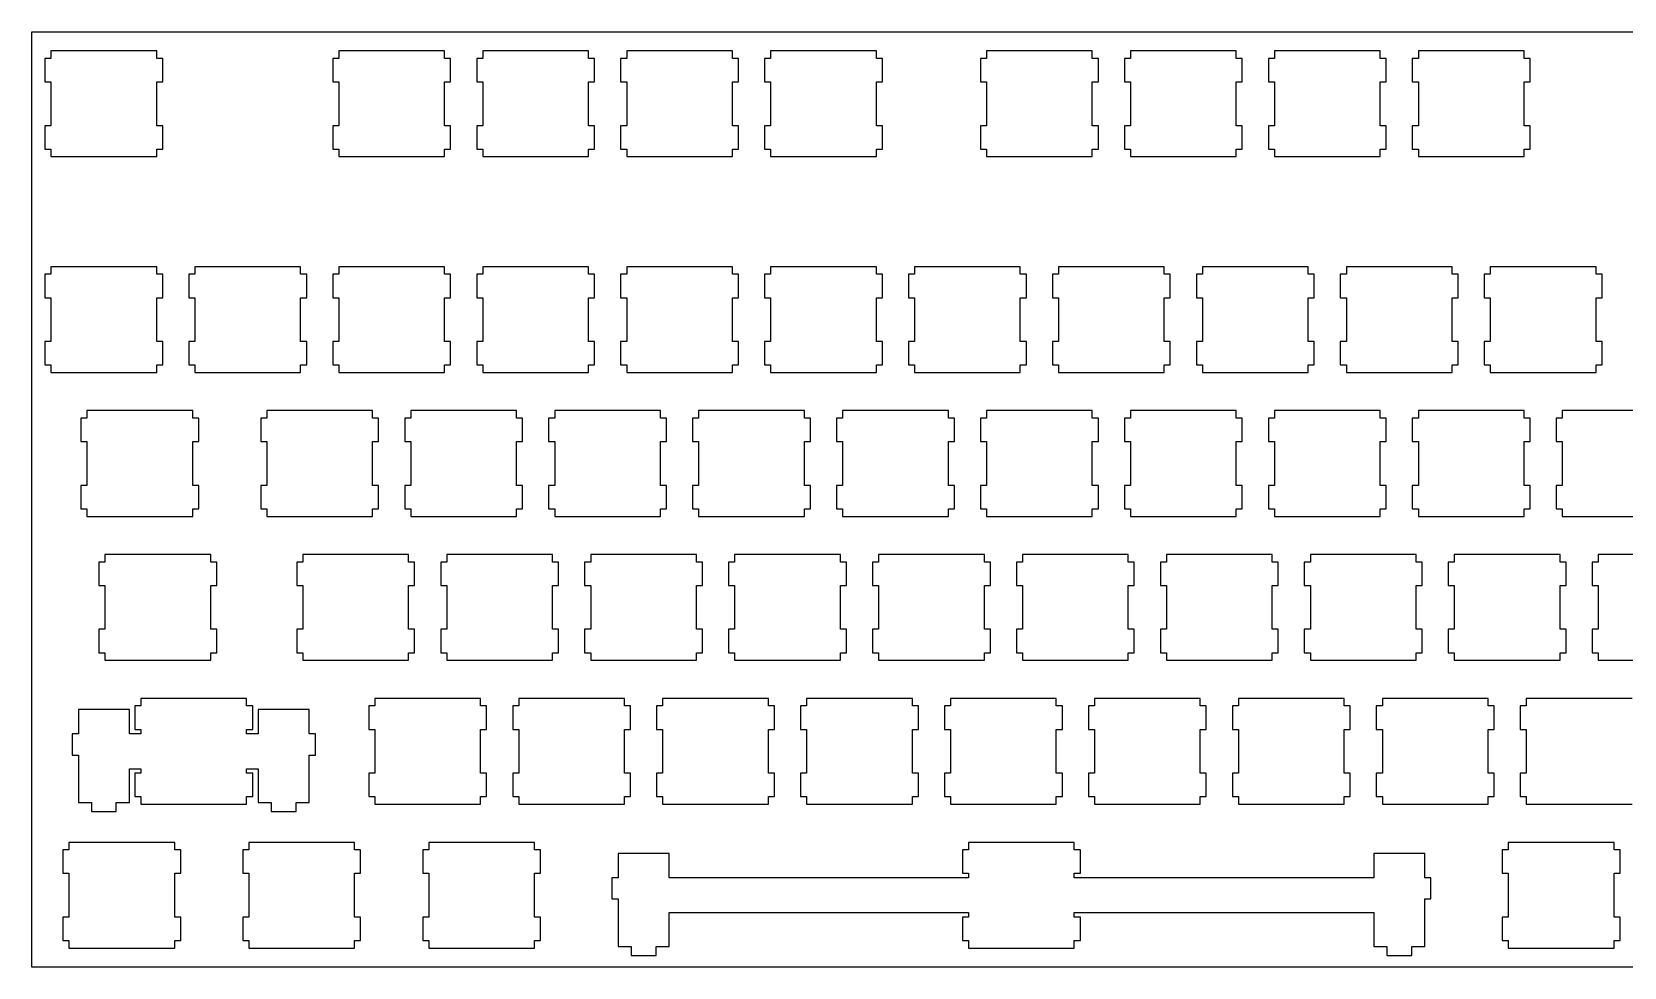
# Model space of a CAD drawing. Extents: x 0 to 348, y 0 to 124.
# Drawn here: x 0.1 to 210.8, y 0.3 to 124.1 of the extents above; entities that cross this region are included whole.
import ezdxf

# ---------------------------------------------------------------- set-up
doc = ezdxf.new("R2010")
doc.units = 0
doc.layers.get('0').update_dxf_attribs({"linetype": 'CONTINUOUS'})

msp = doc.modelspace()

# ---------------------------------------------------------------- linework, layer by layer
at = {"color": 0}
for p, q in [((0.09508, 124.083), (347.758, 124.083)), ((0.09508, 0.25769), (0.09508, 124.083)), ((2.61965, 120.558), (1.81901, 120.558)), ((1.81901, 120.558), (1.81901, 117.458)), ((2.61965, 121.558), (2.61965, 120.558)), ((16.6192, 121.558), (2.61965, 121.558)), ((16.6192, 120.558), (16.6192, 121.558)), ((17.4198, 120.558), (16.6192, 120.558)), ((17.4198, 117.458), (17.4198, 120.558)), ((40.7197, 120.558), (39.9189, 120.558)), ((39.9189, 120.558), (39.9189, 117.458)), ((40.7197, 121.558), (40.7197, 120.558)), ((54.719, 121.558), (40.7197, 121.558)), ((54.719, 120.558), (54.719, 121.558)), ((55.5198, 120.558), (54.719, 120.558)), ((55.5198, 117.458), (55.5198, 120.558)), ((59.7697, 120.558), (58.9689, 120.558)), ((58.9689, 120.558), (58.9689, 117.458)), ((59.7697, 121.558), (59.7697, 120.558)), ((73.769, 121.558), (59.7697, 121.558)), ((73.769, 120.558), (73.769, 121.558)), ((74.5698, 120.558), (73.769, 120.558)), ((74.5698, 117.458), (74.5698, 120.558)), ((78.8197, 120.558), (78.0189, 120.558)), ((78.0189, 120.558), (78.0189, 117.458)), ((78.8197, 121.558), (78.8197, 120.558)), ((92.819, 121.558), (78.8197, 121.558)), ((92.819, 120.558), (92.819, 121.558)), ((93.6184, 120.558), (92.819, 120.558)), ((93.6184, 117.458), (93.6184, 120.558)), ((97.8683, 120.558), (97.0689, 120.558)), ((97.0689, 120.558), (97.0689, 117.458)), ((97.8683, 121.558), (97.8683, 120.558)), ((111.869, 121.558), (97.8683, 121.558)), ((111.869, 120.558), (111.869, 121.558)), ((112.668, 120.558), (111.869, 120.558)), ((112.668, 117.458), (112.668, 120.558)), ((126.445, 120.558), (125.644, 120.558)), ((125.644, 120.558), (125.644, 117.458)), ((126.445, 121.558), (126.445, 120.558)), ((140.444, 121.558), (126.445, 121.558)), ((140.444, 120.558), (140.444, 121.558)), ((141.245, 120.558), (140.444, 120.558)), ((141.245, 117.458), (141.245, 120.558)), ((145.495, 120.558), (144.694, 120.558)), ((144.694, 120.558), (144.694, 117.458)), ((145.495, 121.558), (145.495, 120.558)), ((159.494, 121.558), (145.495, 121.558)), ((159.494, 120.558), (159.494, 121.558)), ((160.295, 120.558), (159.494, 120.558)), ((160.295, 117.458), (160.295, 120.558)), ((164.545, 120.558), (163.744, 120.558)), ((163.744, 120.558), (163.744, 117.458)), ((164.545, 121.558), (164.545, 120.558)), ((178.544, 121.558), (164.545, 121.558)), ((178.544, 120.558), (178.544, 121.558)), ((179.345, 120.558), (178.544, 120.558)), ((179.345, 117.458), (179.345, 120.558)), ((183.595, 120.558), (182.794, 120.558)), ((182.794, 120.558), (182.794, 117.458)), ((183.595, 121.558), (183.595, 120.558)), ((197.594, 121.558), (183.595, 121.558)), ((197.594, 120.558), (197.594, 121.558)), ((198.395, 120.558), (197.594, 120.558)), ((198.395, 117.458), (198.395, 120.558)), ((1.81901, 117.458), (2.61965, 117.458)), ((2.61965, 117.458), (2.61965, 111.658)), ((16.6192, 111.658), (16.6192, 117.458)), ((16.6192, 117.458), (17.4198, 117.458)), ((39.9189, 117.458), (40.7197, 117.458)), ((40.7197, 117.458), (40.7197, 111.658)), ((54.719, 111.658), (54.719, 117.458)), ((54.719, 117.458), (55.5198, 117.458)), ((58.9689, 117.458), (59.7697, 117.458)), ((59.7697, 117.458), (59.7697, 111.658)), ((73.769, 111.658), (73.769, 117.458)), ((73.769, 117.458), (74.5698, 117.458)), ((78.0189, 117.458), (78.8197, 117.458)), ((78.8197, 117.458), (78.8197, 111.658)), ((92.819, 111.658), (92.819, 117.458)), ((92.819, 117.458), (93.6184, 117.458)), ((97.0689, 117.458), (97.8683, 117.458)), ((97.8683, 117.458), (97.8683, 111.658)), ((111.869, 111.658), (111.869, 117.458)), ((111.869, 117.458), (112.668, 117.458)), ((125.644, 117.458), (126.445, 117.458)), ((126.445, 117.458), (126.445, 111.658)), ((140.444, 111.658), (140.444, 117.458)), ((140.444, 117.458), (141.245, 117.458)), ((144.694, 117.458), (145.495, 117.458)), ((145.495, 117.458), (145.495, 111.658)), ((159.494, 111.658), (159.494, 117.458)), ((159.494, 117.458), (160.295, 117.458)), ((163.744, 117.458), (164.545, 117.458)), ((164.545, 117.458), (164.545, 111.658)), ((178.544, 111.658), (178.544, 117.458)), ((178.544, 117.458), (179.345, 117.458)), ((182.794, 117.458), (183.595, 117.458)), ((183.595, 117.458), (183.595, 111.658)), ((197.594, 111.658), (197.594, 117.458)), ((197.594, 117.458), (198.395, 117.458)), ((2.61965, 111.658), (1.81901, 111.658)), ((1.81901, 111.658), (1.81901, 108.558)), ((17.4198, 111.658), (16.6192, 111.658)), ((17.4198, 108.558), (17.4198, 111.658)), ((40.7197, 111.658), (39.9189, 111.658)), ((39.9189, 111.658), (39.9189, 108.558)), ((55.5198, 111.658), (54.719, 111.658)), ((55.5198, 108.558), (55.5198, 111.658)), ((59.7697, 111.658), (58.9689, 111.658)), ((58.9689, 111.658), (58.9689, 108.558)), ((74.5698, 111.658), (73.769, 111.658)), ((74.5698, 108.558), (74.5698, 111.658)), ((78.8197, 111.658), (78.0189, 111.658)), ((78.0189, 111.658), (78.0189, 108.558)), ((93.6184, 111.658), (92.819, 111.658)), ((93.6184, 108.558), (93.6184, 111.658)), ((97.8683, 111.658), (97.0689, 111.658)), ((97.0689, 111.658), (97.0689, 108.558)), ((112.668, 111.658), (111.869, 111.658)), ((112.668, 108.558), (112.668, 111.658)), ((126.445, 111.658), (125.644, 111.658)), ((125.644, 111.658), (125.644, 108.558)), ((141.245, 111.658), (140.444, 111.658)), ((141.245, 108.558), (141.245, 111.658)), ((145.495, 111.658), (144.694, 111.658)), ((144.694, 111.658), (144.694, 108.558)), ((160.295, 111.658), (159.494, 111.658)), ((160.295, 108.558), (160.295, 111.658)), ((164.545, 111.658), (163.744, 111.658)), ((163.744, 111.658), (163.744, 108.558)), ((179.345, 111.658), (178.544, 111.658)), ((179.345, 108.558), (179.345, 111.658)), ((183.595, 111.658), (182.794, 111.658)), ((182.794, 111.658), (182.794, 108.558)), ((198.395, 111.658), (197.594, 111.658)), ((198.395, 108.558), (198.395, 111.658)), ((1.81901, 108.558), (2.61965, 108.558)), ((2.61965, 108.558), (2.61965, 107.559)), ((2.61965, 107.559), (16.6192, 107.559)), ((16.6192, 107.559), (16.6192, 108.558)), ((16.6192, 108.558), (17.4198, 108.558)), ((39.9189, 108.558), (40.7197, 108.558)), ((40.7197, 108.558), (40.7197, 107.559)), ((40.7197, 107.559), (54.719, 107.559)), ((54.719, 107.559), (54.719, 108.558)), ((54.719, 108.558), (55.5198, 108.558)), ((58.9689, 108.558), (59.7697, 108.558)), ((59.7697, 108.558), (59.7697, 107.559)), ((59.7697, 107.559), (73.769, 107.559)), ((73.769, 107.559), (73.769, 108.558)), ((73.769, 108.558), (74.5698, 108.558)), ((78.0189, 108.558), (78.8197, 108.558)), ((78.8197, 108.558), (78.8197, 107.559)), ((78.8197, 107.559), (92.819, 107.559)), ((92.819, 107.559), (92.819, 108.558)), ((92.819, 108.558), (93.6184, 108.558)), ((97.0689, 108.558), (97.8683, 108.558)), ((97.8683, 108.558), (97.8683, 107.559)), ((97.8683, 107.559), (111.869, 107.559)), ((111.869, 107.559), (111.869, 108.558)), ((111.869, 108.558), (112.668, 108.558)), ((125.644, 108.558), (126.445, 108.558)), ((126.445, 108.558), (126.445, 107.559)), ((126.445, 107.559), (140.444, 107.559)), ((140.444, 107.559), (140.444, 108.558)), ((140.444, 108.558), (141.245, 108.558)), ((144.694, 108.558), (145.495, 108.558)), ((145.495, 108.558), (145.495, 107.559)), ((145.495, 107.559), (159.494, 107.559)), ((159.494, 107.559), (159.494, 108.558)), ((159.494, 108.558), (160.295, 108.558)), ((163.744, 108.558), (164.545, 108.558)), ((164.545, 108.558), (164.545, 107.559)), ((164.545, 107.559), (178.544, 107.559)), ((178.544, 107.559), (178.544, 108.558)), ((178.544, 108.558), (179.345, 108.558)), ((182.794, 108.558), (183.595, 108.558)), ((183.595, 108.558), (183.595, 107.559)), ((183.595, 107.559), (197.594, 107.559)), ((197.594, 107.559), (197.594, 108.558)), ((197.594, 108.558), (198.395, 108.558)), ((2.61965, 92.9831), (2.61965, 91.9826)), ((16.6192, 92.9831), (2.61965, 92.9831)), ((16.6192, 91.9826), (16.6192, 92.9831)), ((21.6697, 92.9831), (21.6697, 91.9826)), ((35.669, 92.9831), (21.6697, 92.9831)), ((35.669, 91.9826), (35.669, 92.9831)), ((40.7197, 92.9831), (40.7197, 91.9826)), ((54.719, 92.9831), (40.7197, 92.9831)), ((54.719, 91.9826), (54.719, 92.9831)), ((59.7697, 92.9831), (59.7697, 91.9826)), ((73.769, 92.9831), (59.7697, 92.9831)), ((73.769, 91.9826), (73.769, 92.9831)), ((78.8197, 92.9831), (78.8197, 91.9826)), ((92.819, 92.9831), (78.8197, 92.9831)), ((92.819, 91.9826), (92.819, 92.9831)), ((97.8683, 92.9831), (97.8683, 91.9826)), ((111.869, 92.9831), (97.8683, 92.9831)), ((111.869, 91.9826), (111.869, 92.9831)), ((116.918, 92.9831), (116.918, 91.9826)), ((130.919, 92.9831), (116.918, 92.9831)), ((130.919, 91.9826), (130.919, 92.9831)), ((135.97, 92.9831), (135.97, 91.9826)), ((149.969, 92.9831), (135.97, 92.9831)), ((149.969, 91.9826), (149.969, 92.9831)), ((155.02, 92.9831), (155.02, 91.9826)), ((169.019, 92.9831), (155.02, 92.9831)), ((169.019, 91.9826), (169.019, 92.9831)), ((174.07, 92.9831), (174.07, 91.9826)), ((188.069, 92.9831), (174.07, 92.9831)), ((188.069, 91.9826), (188.069, 92.9831)), ((193.12, 92.9831), (193.12, 91.9826)), ((207.119, 92.9831), (193.12, 92.9831)), ((207.119, 91.9826), (207.119, 92.9831)), ((2.61965, 91.9826), (1.81901, 91.9826)), ((1.81901, 91.9826), (1.81901, 88.8834)), ((17.4198, 91.9826), (16.6192, 91.9826)), ((17.4198, 88.8834), (17.4198, 91.9826)), ((21.6697, 91.9826), (20.869, 91.9826)), ((20.869, 91.9826), (20.869, 88.8834)), ((36.4698, 91.9826), (35.669, 91.9826)), ((36.4698, 88.8834), (36.4698, 91.9826)), ((40.7197, 91.9826), (39.9189, 91.9826)), ((39.9189, 91.9826), (39.9189, 88.8834)), ((55.5198, 91.9826), (54.719, 91.9826)), ((55.5198, 88.8834), (55.5198, 91.9826)), ((59.7697, 91.9826), (58.9689, 91.9826)), ((58.9689, 91.9826), (58.9689, 88.8834)), ((74.5698, 91.9826), (73.769, 91.9826)), ((74.5698, 88.8834), (74.5698, 91.9826)), ((78.8197, 91.9826), (78.0189, 91.9826)), ((78.0189, 91.9826), (78.0189, 88.8834)), ((93.6184, 91.9826), (92.819, 91.9826)), ((93.6184, 88.8834), (93.6184, 91.9826)), ((97.8683, 91.9826), (97.0689, 91.9826)), ((97.0689, 91.9826), (97.0689, 88.8834)), ((112.668, 91.9826), (111.869, 91.9826)), ((112.668, 88.8834), (112.668, 91.9826)), ((116.918, 91.9826), (116.119, 91.9826)), ((116.119, 91.9826), (116.119, 88.8834)), ((131.72, 91.9826), (130.919, 91.9826)), ((131.72, 88.8834), (131.72, 91.9826)), ((135.97, 91.9826), (135.169, 91.9826)), ((135.169, 91.9826), (135.169, 88.8834)), ((150.77, 91.9826), (149.969, 91.9826)), ((150.77, 88.8834), (150.77, 91.9826)), ((155.02, 91.9826), (154.219, 91.9826)), ((154.219, 91.9826), (154.219, 88.8834)), ((169.82, 91.9826), (169.019, 91.9826)), ((169.82, 88.8834), (169.82, 91.9826)), ((174.07, 91.9826), (173.269, 91.9826)), ((173.269, 91.9826), (173.269, 88.8834)), ((188.87, 91.9826), (188.069, 91.9826)), ((188.87, 88.8834), (188.87, 91.9826)), ((193.12, 91.9826), (192.319, 91.9826)), ((192.319, 91.9826), (192.319, 88.8834)), ((207.92, 91.9826), (207.119, 91.9826)), ((207.92, 88.8834), (207.92, 91.9826)), ((1.81901, 88.8834), (2.61965, 88.8834)), ((2.61965, 88.8834), (2.61965, 83.0834)), ((16.6192, 83.0834), (16.6192, 88.8834)), ((16.6192, 88.8834), (17.4198, 88.8834)), ((20.869, 88.8834), (21.6697, 88.8834)), ((21.6697, 88.8834), (21.6697, 83.0834)), ((35.669, 83.0834), (35.669, 88.8834)), ((35.669, 88.8834), (36.4698, 88.8834)), ((39.9189, 88.8834), (40.7197, 88.8834)), ((40.7197, 88.8834), (40.7197, 83.0834)), ((54.719, 83.0834), (54.719, 88.8834)), ((54.719, 88.8834), (55.5198, 88.8834)), ((58.9689, 88.8834), (59.7697, 88.8834)), ((59.7697, 88.8834), (59.7697, 83.0834)), ((73.769, 83.0834), (73.769, 88.8834)), ((73.769, 88.8834), (74.5698, 88.8834)), ((78.0189, 88.8834), (78.8197, 88.8834)), ((78.8197, 88.8834), (78.8197, 83.0834)), ((92.819, 83.0834), (92.819, 88.8834)), ((92.819, 88.8834), (93.6184, 88.8834)), ((97.0689, 88.8834), (97.8683, 88.8834)), ((97.8683, 88.8834), (97.8683, 83.0834)), ((111.869, 83.0834), (111.869, 88.8834)), ((111.869, 88.8834), (112.668, 88.8834)), ((116.119, 88.8834), (116.918, 88.8834)), ((116.918, 88.8834), (116.918, 83.0834)), ((130.919, 83.0834), (130.919, 88.8834)), ((130.919, 88.8834), (131.72, 88.8834)), ((135.169, 88.8834), (135.97, 88.8834)), ((135.97, 88.8834), (135.97, 83.0834)), ((149.969, 83.0834), (149.969, 88.8834)), ((149.969, 88.8834), (150.77, 88.8834)), ((154.219, 88.8834), (155.02, 88.8834)), ((155.02, 88.8834), (155.02, 83.0834)), ((169.019, 83.0834), (169.019, 88.8834)), ((169.019, 88.8834), (169.82, 88.8834)), ((173.269, 88.8834), (174.07, 88.8834)), ((174.07, 88.8834), (174.07, 83.0834)), ((188.069, 83.0834), (188.069, 88.8834)), ((188.069, 88.8834), (188.87, 88.8834)), ((192.319, 88.8834), (193.12, 88.8834)), ((193.12, 88.8834), (193.12, 83.0834)), ((207.119, 83.0834), (207.119, 88.8834)), ((207.119, 88.8834), (207.92, 88.8834)), ((2.61965, 83.0834), (1.81901, 83.0834)), ((1.81901, 83.0834), (1.81901, 79.9828)), ((17.4198, 83.0834), (16.6192, 83.0834)), ((17.4198, 79.9828), (17.4198, 83.0834)), ((21.6697, 83.0834), (20.869, 83.0834)), ((20.869, 83.0834), (20.869, 79.9828)), ((36.4698, 83.0834), (35.669, 83.0834)), ((36.4698, 79.9828), (36.4698, 83.0834)), ((40.7197, 83.0834), (39.9189, 83.0834)), ((39.9189, 83.0834), (39.9189, 79.9828)), ((55.5198, 83.0834), (54.719, 83.0834)), ((55.5198, 79.9828), (55.5198, 83.0834)), ((59.7697, 83.0834), (58.9689, 83.0834)), ((58.9689, 83.0834), (58.9689, 79.9828)), ((74.5698, 83.0834), (73.769, 83.0834)), ((74.5698, 79.9828), (74.5698, 83.0834)), ((78.8197, 83.0834), (78.0189, 83.0834)), ((78.0189, 83.0834), (78.0189, 79.9828)), ((93.6184, 83.0834), (92.819, 83.0834)), ((93.6184, 79.9828), (93.6184, 83.0834)), ((97.8683, 83.0834), (97.0689, 83.0834)), ((97.0689, 83.0834), (97.0689, 79.9828)), ((112.668, 83.0834), (111.869, 83.0834)), ((112.668, 79.9828), (112.668, 83.0834)), ((116.918, 83.0834), (116.119, 83.0834)), ((116.119, 83.0834), (116.119, 79.9828)), ((131.72, 83.0834), (130.919, 83.0834)), ((131.72, 79.9828), (131.72, 83.0834)), ((135.97, 83.0834), (135.169, 83.0834)), ((135.169, 83.0834), (135.169, 79.9828)), ((150.77, 83.0834), (149.969, 83.0834)), ((150.77, 79.9828), (150.77, 83.0834)), ((155.02, 83.0834), (154.219, 83.0834)), ((154.219, 83.0834), (154.219, 79.9828)), ((169.82, 83.0834), (169.019, 83.0834)), ((169.82, 79.9828), (169.82, 83.0834)), ((174.07, 83.0834), (173.269, 83.0834)), ((173.269, 83.0834), (173.269, 79.9828)), ((188.87, 83.0834), (188.069, 83.0834)), ((188.87, 79.9828), (188.87, 83.0834)), ((193.12, 83.0834), (192.319, 83.0834)), ((192.319, 83.0834), (192.319, 79.9828)), ((207.92, 83.0834), (207.119, 83.0834)), ((207.92, 79.9828), (207.92, 83.0834)), ((1.81901, 79.9828), (2.61965, 79.9828)), ((2.61965, 79.9828), (2.61965, 78.9838)), ((2.61965, 78.9838), (16.6192, 78.9838)), ((16.6192, 78.9838), (16.6192, 79.9828)), ((16.6192, 79.9828), (17.4198, 79.9828)), ((20.869, 79.9828), (21.6697, 79.9828)), ((21.6697, 79.9828), (21.6697, 78.9838)), ((21.6697, 78.9838), (35.669, 78.9838)), ((35.669, 78.9838), (35.669, 79.9828)), ((35.669, 79.9828), (36.4698, 79.9828)), ((39.9189, 79.9828), (40.7197, 79.9828)), ((40.7197, 79.9828), (40.7197, 78.9838)), ((40.7197, 78.9838), (54.719, 78.9838)), ((54.719, 78.9838), (54.719, 79.9828)), ((54.719, 79.9828), (55.5198, 79.9828)), ((58.9689, 79.9828), (59.7697, 79.9828)), ((59.7697, 79.9828), (59.7697, 78.9838)), ((59.7697, 78.9838), (73.769, 78.9838)), ((73.769, 78.9838), (73.769, 79.9828)), ((73.769, 79.9828), (74.5698, 79.9828)), ((78.0189, 79.9828), (78.8197, 79.9828)), ((78.8197, 79.9828), (78.8197, 78.9838)), ((78.8197, 78.9838), (92.819, 78.9838)), ((92.819, 78.9838), (92.819, 79.9828)), ((92.819, 79.9828), (93.6184, 79.9828)), ((97.0689, 79.9828), (97.8683, 79.9828)), ((97.8683, 79.9828), (97.8683, 78.9838)), ((97.8683, 78.9838), (111.869, 78.9838)), ((111.869, 78.9838), (111.869, 79.9828)), ((111.869, 79.9828), (112.668, 79.9828)), ((116.119, 79.9828), (116.918, 79.9828)), ((116.918, 79.9828), (116.918, 78.9838)), ((116.918, 78.9838), (130.919, 78.9838)), ((130.919, 78.9838), (130.919, 79.9828)), ((130.919, 79.9828), (131.72, 79.9828)), ((135.169, 79.9828), (135.97, 79.9828)), ((135.97, 79.9828), (135.97, 78.9838)), ((135.97, 78.9838), (149.969, 78.9838)), ((149.969, 78.9838), (149.969, 79.9828)), ((149.969, 79.9828), (150.77, 79.9828)), ((154.219, 79.9828), (155.02, 79.9828)), ((155.02, 79.9828), (155.02, 78.9838)), ((155.02, 78.9838), (169.019, 78.9838)), ((169.019, 78.9838), (169.019, 79.9828)), ((169.019, 79.9828), (169.82, 79.9828)), ((173.269, 79.9828), (174.07, 79.9828)), ((174.07, 79.9828), (174.07, 78.9838)), ((174.07, 78.9838), (188.069, 78.9838)), ((188.069, 78.9838), (188.069, 79.9828)), ((188.069, 79.9828), (188.87, 79.9828)), ((192.319, 79.9828), (193.12, 79.9828)), ((193.12, 79.9828), (193.12, 78.9838)), ((193.12, 78.9838), (207.119, 78.9838)), ((207.119, 78.9838), (207.119, 79.9828)), ((207.119, 79.9828), (207.92, 79.9828)), ((7.38216, 73.9331), (7.38216, 72.9326)), ((21.3817, 73.9331), (7.38216, 73.9331)), ((21.3817, 72.9326), (21.3817, 73.9331)), ((31.1947, 73.9331), (31.1947, 72.9326)), ((45.194, 73.9331), (31.1947, 73.9331)), ((45.194, 72.9326), (45.194, 73.9331)), ((50.2447, 73.9331), (50.2447, 72.9326)), ((64.244, 73.9331), (50.2447, 73.9331)), ((64.244, 72.9326), (64.244, 73.9331)), ((69.2947, 73.9331), (69.2947, 72.9326)), ((83.294, 73.9331), (69.2947, 73.9331)), ((83.294, 72.9326), (83.294, 73.9331)), ((88.3447, 73.9331), (88.3447, 72.9326)), ((102.344, 73.9331), (88.3447, 73.9331)), ((102.344, 72.9326), (102.344, 73.9331)), ((107.395, 73.9331), (107.395, 72.9326)), ((121.394, 73.9331), (107.395, 73.9331)), ((121.394, 72.9326), (121.394, 73.9331)), ((126.445, 73.9331), (126.445, 72.9326)), ((140.444, 73.9331), (126.445, 73.9331)), ((140.444, 72.9326), (140.444, 73.9331)), ((145.495, 73.9331), (145.495, 72.9326)), ((159.494, 73.9331), (145.495, 73.9331)), ((159.494, 72.9326), (159.494, 73.9331)), ((164.545, 73.9331), (164.545, 72.9326)), ((178.544, 73.9331), (164.545, 73.9331)), ((178.544, 72.9326), (178.544, 73.9331)), ((183.595, 73.9331), (183.595, 72.9326)), ((197.594, 73.9331), (183.595, 73.9331)), ((197.594, 72.9326), (197.594, 73.9331)), ((202.645, 73.9331), (202.645, 72.9326)), ((216.644, 73.9331), (202.645, 73.9331)), ((7.38216, 72.9326), (6.58153, 72.9326)), ((6.58153, 72.9326), (6.58153, 69.8334)), ((22.1809, 72.9326), (21.3817, 72.9326)), ((22.1809, 69.8334), (22.1809, 72.9326)), ((31.1947, 72.9326), (30.394, 72.9326)), ((30.394, 72.9326), (30.394, 69.8334)), ((45.9948, 72.9326), (45.194, 72.9326)), ((45.9948, 69.8334), (45.9948, 72.9326)), ((50.2447, 72.9326), (49.4439, 72.9326)), ((49.4439, 72.9326), (49.4439, 69.8334)), ((65.0448, 72.9326), (64.244, 72.9326)), ((65.0448, 69.8334), (65.0448, 72.9326)), ((69.2947, 72.9326), (68.4939, 72.9326)), ((68.4939, 72.9326), (68.4939, 69.8334)), ((84.0948, 72.9326), (83.294, 72.9326)), ((84.0948, 69.8334), (84.0948, 72.9326)), ((88.3447, 72.9326), (87.5439, 72.9326)), ((87.5439, 72.9326), (87.5439, 69.8334)), ((103.145, 72.9326), (102.344, 72.9326)), ((103.145, 69.8334), (103.145, 72.9326)), ((107.395, 72.9326), (106.594, 72.9326)), ((106.594, 72.9326), (106.594, 69.8334)), ((122.195, 72.9326), (121.394, 72.9326)), ((122.195, 69.8334), (122.195, 72.9326)), ((126.445, 72.9326), (125.644, 72.9326)), ((125.644, 72.9326), (125.644, 69.8334)), ((141.245, 72.9326), (140.444, 72.9326)), ((141.245, 69.8334), (141.245, 72.9326)), ((145.495, 72.9326), (144.694, 72.9326)), ((144.694, 72.9326), (144.694, 69.8334)), ((160.295, 72.9326), (159.494, 72.9326)), ((160.295, 69.8334), (160.295, 72.9326)), ((164.545, 72.9326), (163.744, 72.9326)), ((163.744, 72.9326), (163.744, 69.8334)), ((179.345, 72.9326), (178.544, 72.9326)), ((179.345, 69.8334), (179.345, 72.9326)), ((183.595, 72.9326), (182.794, 72.9326)), ((182.794, 72.9326), (182.794, 69.8334)), ((198.395, 72.9326), (197.594, 72.9326)), ((198.395, 69.8334), (198.395, 72.9326)), ((202.645, 72.9326), (201.844, 72.9326)), ((201.844, 72.9326), (201.844, 69.8334)), ((6.58153, 69.8334), (7.38216, 69.8334)), ((7.38216, 69.8334), (7.38216, 64.0334)), ((21.3817, 64.0334), (21.3817, 69.8334)), ((21.3817, 69.8334), (22.1809, 69.8334)), ((30.394, 69.8334), (31.1947, 69.8334)), ((31.1947, 69.8334), (31.1947, 64.0334)), ((45.194, 64.0334), (45.194, 69.8334)), ((45.194, 69.8334), (45.9948, 69.8334)), ((49.4439, 69.8334), (50.2447, 69.8334)), ((50.2447, 69.8334), (50.2447, 64.0334)), ((64.244, 64.0334), (64.244, 69.8334)), ((64.244, 69.8334), (65.0448, 69.8334)), ((68.4939, 69.8334), (69.2947, 69.8334)), ((69.2947, 69.8334), (69.2947, 64.0334)), ((83.294, 64.0334), (83.294, 69.8334)), ((83.294, 69.8334), (84.0948, 69.8334)), ((87.5439, 69.8334), (88.3447, 69.8334)), ((88.3447, 69.8334), (88.3447, 64.0334)), ((102.344, 64.0334), (102.344, 69.8334)), ((102.344, 69.8334), (103.145, 69.8334)), ((106.594, 69.8334), (107.395, 69.8334)), ((107.395, 69.8334), (107.395, 64.0334)), ((121.394, 64.0334), (121.394, 69.8334)), ((121.394, 69.8334), (122.195, 69.8334)), ((125.644, 69.8334), (126.445, 69.8334)), ((126.445, 69.8334), (126.445, 64.0334)), ((140.444, 64.0334), (140.444, 69.8334)), ((140.444, 69.8334), (141.245, 69.8334)), ((144.694, 69.8334), (145.495, 69.8334)), ((145.495, 69.8334), (145.495, 64.0334)), ((159.494, 64.0334), (159.494, 69.8334)), ((159.494, 69.8334), (160.295, 69.8334)), ((163.744, 69.8334), (164.545, 69.8334)), ((164.545, 69.8334), (164.545, 64.0334)), ((178.544, 64.0334), (178.544, 69.8334)), ((178.544, 69.8334), (179.345, 69.8334)), ((182.794, 69.8334), (183.595, 69.8334)), ((183.595, 69.8334), (183.595, 64.0334)), ((197.594, 64.0334), (197.594, 69.8334)), ((197.594, 69.8334), (198.395, 69.8334)), ((201.844, 69.8334), (202.645, 69.8334)), ((202.645, 69.8334), (202.645, 64.0334)), ((7.38216, 64.0334), (6.58153, 64.0334)), ((6.58153, 64.0334), (6.58153, 60.9328)), ((22.1809, 64.0334), (21.3817, 64.0334)), ((22.1809, 60.9328), (22.1809, 64.0334)), ((31.1947, 64.0334), (30.394, 64.0334)), ((30.394, 64.0334), (30.394, 60.9328)), ((45.9948, 64.0334), (45.194, 64.0334)), ((45.9948, 60.9328), (45.9948, 64.0334)), ((50.2447, 64.0334), (49.4439, 64.0334)), ((49.4439, 64.0334), (49.4439, 60.9328)), ((65.0448, 64.0334), (64.244, 64.0334)), ((65.0448, 60.9328), (65.0448, 64.0334)), ((69.2947, 64.0334), (68.4939, 64.0334)), ((68.4939, 64.0334), (68.4939, 60.9328)), ((84.0948, 64.0334), (83.294, 64.0334)), ((84.0948, 60.9328), (84.0948, 64.0334)), ((88.3447, 64.0334), (87.5439, 64.0334)), ((87.5439, 64.0334), (87.5439, 60.9328)), ((103.145, 64.0334), (102.344, 64.0334)), ((103.145, 60.9328), (103.145, 64.0334)), ((107.395, 64.0334), (106.594, 64.0334)), ((106.594, 64.0334), (106.594, 60.9328)), ((122.195, 64.0334), (121.394, 64.0334)), ((122.195, 60.9328), (122.195, 64.0334)), ((126.445, 64.0334), (125.644, 64.0334)), ((125.644, 64.0334), (125.644, 60.9328)), ((141.245, 64.0334), (140.444, 64.0334)), ((141.245, 60.9328), (141.245, 64.0334)), ((145.495, 64.0334), (144.694, 64.0334)), ((144.694, 64.0334), (144.694, 60.9328)), ((160.295, 64.0334), (159.494, 64.0334)), ((160.295, 60.9328), (160.295, 64.0334)), ((164.545, 64.0334), (163.744, 64.0334)), ((163.744, 64.0334), (163.744, 60.9328)), ((179.345, 64.0334), (178.544, 64.0334)), ((179.345, 60.9328), (179.345, 64.0334)), ((183.595, 64.0334), (182.794, 64.0334)), ((182.794, 64.0334), (182.794, 60.9328)), ((198.395, 64.0334), (197.594, 64.0334)), ((198.395, 60.9328), (198.395, 64.0334)), ((202.645, 64.0334), (201.844, 64.0334)), ((201.844, 64.0334), (201.844, 60.9328)), ((6.58153, 60.9328), (7.38216, 60.9328)), ((7.38216, 60.9328), (7.38216, 59.9338)), ((7.38216, 59.9338), (21.3817, 59.9338)), ((21.3817, 59.9338), (21.3817, 60.9328)), ((21.3817, 60.9328), (22.1809, 60.9328)), ((30.394, 60.9328), (31.1947, 60.9328)), ((31.1947, 60.9328), (31.1947, 59.9338)), ((31.1947, 59.9338), (45.194, 59.9338)), ((45.194, 59.9338), (45.194, 60.9328)), ((45.194, 60.9328), (45.9948, 60.9328)), ((49.4439, 60.9328), (50.2447, 60.9328)), ((50.2447, 60.9328), (50.2447, 59.9338)), ((50.2447, 59.9338), (64.244, 59.9338)), ((64.244, 59.9338), (64.244, 60.9328)), ((64.244, 60.9328), (65.0448, 60.9328)), ((68.4939, 60.9328), (69.2947, 60.9328)), ((69.2947, 60.9328), (69.2947, 59.9338)), ((69.2947, 59.9338), (83.294, 59.9338)), ((83.294, 59.9338), (83.294, 60.9328)), ((83.294, 60.9328), (84.0948, 60.9328)), ((87.5439, 60.9328), (88.3447, 60.9328)), ((88.3447, 60.9328), (88.3447, 59.9338)), ((88.3447, 59.9338), (102.344, 59.9338)), ((102.344, 59.9338), (102.344, 60.9328)), ((102.344, 60.9328), (103.145, 60.9328)), ((106.594, 60.9328), (107.395, 60.9328)), ((107.395, 60.9328), (107.395, 59.9338)), ((107.395, 59.9338), (121.394, 59.9338)), ((121.394, 59.9338), (121.394, 60.9328)), ((121.394, 60.9328), (122.195, 60.9328)), ((125.644, 60.9328), (126.445, 60.9328)), ((126.445, 60.9328), (126.445, 59.9338)), ((126.445, 59.9338), (140.444, 59.9338)), ((140.444, 59.9338), (140.444, 60.9328)), ((140.444, 60.9328), (141.245, 60.9328)), ((144.694, 60.9328), (145.495, 60.9328)), ((145.495, 60.9328), (145.495, 59.9338)), ((145.495, 59.9338), (159.494, 59.9338)), ((159.494, 59.9338), (159.494, 60.9328)), ((159.494, 60.9328), (160.295, 60.9328)), ((163.744, 60.9328), (164.545, 60.9328)), ((164.545, 60.9328), (164.545, 59.9338)), ((164.545, 59.9338), (178.544, 59.9338)), ((178.544, 59.9338), (178.544, 60.9328)), ((178.544, 60.9328), (179.345, 60.9328)), ((182.794, 60.9328), (183.595, 60.9328)), ((183.595, 60.9328), (183.595, 59.9338)), ((183.595, 59.9338), (197.594, 59.9338)), ((197.594, 59.9338), (197.594, 60.9328)), ((197.594, 60.9328), (198.395, 60.9328)), ((201.844, 60.9328), (202.645, 60.9328)), ((202.645, 60.9328), (202.645, 59.9338)), ((202.645, 59.9338), (216.644, 59.9338)), ((9.76203, 54.8831), (9.76203, 53.8826)), ((23.7629, 54.8831), (9.76203, 54.8831)), ((23.7629, 53.8826), (23.7629, 54.8831)), ((35.9572, 54.8831), (35.9572, 53.8826)), ((49.9565, 54.8831), (35.9572, 54.8831)), ((49.9565, 53.8826), (49.9565, 54.8831)), ((55.0072, 54.8831), (55.0072, 53.8826)), ((69.0065, 54.8831), (55.0072, 54.8831)), ((69.0065, 53.8826), (69.0065, 54.8831)), ((74.0572, 54.8831), (74.0572, 53.8826)), ((88.0565, 54.8831), (74.0572, 54.8831)), ((88.0565, 53.8826), (88.0565, 54.8831)), ((93.1072, 54.8831), (93.1072, 53.8826)), ((107.107, 54.8831), (93.1072, 54.8831)), ((107.107, 53.8826), (107.107, 54.8831)), ((112.157, 54.8831), (112.157, 53.8826)), ((126.157, 54.8831), (112.157, 54.8831)), ((126.157, 53.8826), (126.157, 54.8831)), ((131.207, 54.8831), (131.207, 53.8826)), ((145.207, 54.8831), (131.207, 54.8831)), ((145.207, 53.8826), (145.207, 54.8831)), ((150.257, 54.8831), (150.257, 53.8826)), ((164.257, 54.8831), (150.257, 54.8831)), ((164.257, 53.8826), (164.257, 54.8831)), ((169.307, 54.8831), (169.307, 53.8826)), ((183.307, 54.8831), (169.307, 54.8831)), ((183.307, 53.8826), (183.307, 54.8831)), ((188.357, 54.8831), (188.357, 53.8826)), ((202.357, 54.8831), (188.357, 54.8831)), ((202.357, 53.8826), (202.357, 54.8831)), ((207.407, 54.8831), (207.407, 53.8826)), ((221.407, 54.8831), (207.407, 54.8831)), ((9.76203, 53.8826), (8.96278, 53.8826)), ((8.96278, 53.8826), (8.96278, 50.7834)), ((24.5622, 53.8826), (23.7629, 53.8826)), ((24.5622, 50.7834), (24.5622, 53.8826)), ((35.9572, 53.8826), (35.1565, 53.8826)), ((35.1565, 53.8826), (35.1565, 50.7834)), ((50.7559, 53.8826), (49.9565, 53.8826)), ((50.7559, 50.7834), (50.7559, 53.8826)), ((55.0072, 53.8826), (54.2064, 53.8826)), ((54.2064, 53.8826), (54.2064, 50.7834)), ((69.8059, 53.8826), (69.0065, 53.8826)), ((69.8059, 50.7834), (69.8059, 53.8826)), ((74.0572, 53.8826), (73.2564, 53.8826)), ((73.2564, 53.8826), (73.2564, 50.7834)), ((88.8559, 53.8826), (88.0565, 53.8826)), ((88.8559, 50.7834), (88.8559, 53.8826)), ((93.1072, 53.8826), (92.3064, 53.8826)), ((92.3064, 53.8826), (92.3064, 50.7834)), ((107.906, 53.8826), (107.107, 53.8826)), ((107.906, 50.7834), (107.906, 53.8826)), ((112.157, 53.8826), (111.356, 53.8826)), ((111.356, 53.8826), (111.356, 50.7834)), ((126.956, 53.8826), (126.157, 53.8826)), ((126.956, 50.7834), (126.956, 53.8826)), ((131.207, 53.8826), (130.406, 53.8826)), ((130.406, 53.8826), (130.406, 50.7834)), ((146.006, 53.8826), (145.207, 53.8826)), ((146.006, 50.7834), (146.006, 53.8826)), ((150.257, 53.8826), (149.456, 53.8826)), ((149.456, 53.8826), (149.456, 50.7834)), ((165.056, 53.8826), (164.257, 53.8826)), ((165.056, 50.7834), (165.056, 53.8826)), ((169.307, 53.8826), (168.506, 53.8826)), ((168.506, 53.8826), (168.506, 50.7834)), ((184.106, 53.8826), (183.307, 53.8826)), ((184.106, 50.7834), (184.106, 53.8826)), ((188.357, 53.8826), (187.556, 53.8826)), ((187.556, 53.8826), (187.556, 50.7834)), ((203.156, 53.8826), (202.357, 53.8826)), ((203.156, 50.7834), (203.156, 53.8826)), ((207.407, 53.8826), (206.606, 53.8826)), ((206.606, 53.8826), (206.606, 50.7834)), ((8.96278, 50.7834), (9.76203, 50.7834)), ((9.76203, 50.7834), (9.76203, 44.9834)), ((23.7629, 44.9834), (23.7629, 50.7834)), ((23.7629, 50.7834), (24.5622, 50.7834)), ((35.1565, 50.7834), (35.9572, 50.7834)), ((35.9572, 50.7834), (35.9572, 44.9834)), ((49.9565, 44.9834), (49.9565, 50.7834)), ((49.9565, 50.7834), (50.7559, 50.7834)), ((54.2064, 50.7834), (55.0072, 50.7834)), ((55.0072, 50.7834), (55.0072, 44.9834)), ((69.0065, 44.9834), (69.0065, 50.7834)), ((69.0065, 50.7834), (69.8059, 50.7834)), ((73.2564, 50.7834), (74.0572, 50.7834)), ((74.0572, 50.7834), (74.0572, 44.9834)), ((88.0565, 44.9834), (88.0565, 50.7834)), ((88.0565, 50.7834), (88.8559, 50.7834)), ((92.3064, 50.7834), (93.1072, 50.7834)), ((93.1072, 50.7834), (93.1072, 44.9834)), ((107.107, 44.9834), (107.107, 50.7834)), ((107.107, 50.7834), (107.906, 50.7834)), ((111.356, 50.7834), (112.157, 50.7834)), ((112.157, 50.7834), (112.157, 44.9834)), ((126.157, 44.9834), (126.157, 50.7834)), ((126.157, 50.7834), (126.956, 50.7834)), ((130.406, 50.7834), (131.207, 50.7834)), ((131.207, 50.7834), (131.207, 44.9834)), ((145.207, 44.9834), (145.207, 50.7834)), ((145.207, 50.7834), (146.006, 50.7834)), ((149.456, 50.7834), (150.257, 50.7834)), ((150.257, 50.7834), (150.257, 44.9834)), ((164.257, 44.9834), (164.257, 50.7834)), ((164.257, 50.7834), (165.056, 50.7834)), ((168.506, 50.7834), (169.307, 50.7834)), ((169.307, 50.7834), (169.307, 44.9834)), ((183.307, 44.9834), (183.307, 50.7834)), ((183.307, 50.7834), (184.106, 50.7834)), ((187.556, 50.7834), (188.357, 50.7834)), ((188.357, 50.7834), (188.357, 44.9834)), ((202.357, 44.9834), (202.357, 50.7834)), ((202.357, 50.7834), (203.156, 50.7834)), ((206.606, 50.7834), (207.407, 50.7834)), ((207.407, 50.7834), (207.407, 44.9834)), ((9.76203, 44.9834), (8.96278, 44.9834)), ((8.96278, 44.9834), (8.96278, 41.8828)), ((24.5622, 44.9834), (23.7629, 44.9834)), ((24.5622, 41.8828), (24.5622, 44.9834)), ((35.9572, 44.9834), (35.1565, 44.9834)), ((35.1565, 44.9834), (35.1565, 41.8828)), ((50.7559, 44.9834), (49.9565, 44.9834)), ((50.7559, 41.8828), (50.7559, 44.9834)), ((55.0072, 44.9834), (54.2064, 44.9834)), ((54.2064, 44.9834), (54.2064, 41.8828)), ((69.8059, 44.9834), (69.0065, 44.9834)), ((69.8059, 41.8828), (69.8059, 44.9834)), ((74.0572, 44.9834), (73.2564, 44.9834)), ((73.2564, 44.9834), (73.2564, 41.8828)), ((88.8559, 44.9834), (88.0565, 44.9834)), ((88.8559, 41.8828), (88.8559, 44.9834)), ((93.1072, 44.9834), (92.3064, 44.9834)), ((92.3064, 44.9834), (92.3064, 41.8828)), ((107.906, 44.9834), (107.107, 44.9834)), ((107.906, 41.8828), (107.906, 44.9834)), ((112.157, 44.9834), (111.356, 44.9834)), ((111.356, 44.9834), (111.356, 41.8828)), ((126.956, 44.9834), (126.157, 44.9834)), ((126.956, 41.8828), (126.956, 44.9834)), ((131.207, 44.9834), (130.406, 44.9834)), ((130.406, 44.9834), (130.406, 41.8828)), ((146.006, 44.9834), (145.207, 44.9834)), ((146.006, 41.8828), (146.006, 44.9834)), ((150.257, 44.9834), (149.456, 44.9834)), ((149.456, 44.9834), (149.456, 41.8828)), ((165.056, 44.9834), (164.257, 44.9834)), ((165.056, 41.8828), (165.056, 44.9834)), ((169.307, 44.9834), (168.506, 44.9834)), ((168.506, 44.9834), (168.506, 41.8828)), ((184.106, 44.9834), (183.307, 44.9834)), ((184.106, 41.8828), (184.106, 44.9834)), ((188.357, 44.9834), (187.556, 44.9834)), ((187.556, 44.9834), (187.556, 41.8828)), ((203.156, 44.9834), (202.357, 44.9834)), ((203.156, 41.8828), (203.156, 44.9834)), ((207.407, 44.9834), (206.606, 44.9834)), ((206.606, 44.9834), (206.606, 41.8828)), ((8.96278, 41.8828), (9.76203, 41.8828)), ((9.76203, 41.8828), (9.76203, 40.8838)), ((9.76203, 40.8838), (23.7629, 40.8838)), ((23.7629, 40.8838), (23.7629, 41.8828)), ((23.7629, 41.8828), (24.5622, 41.8828)), ((35.1565, 41.8828), (35.9572, 41.8828)), ((35.9572, 41.8828), (35.9572, 40.8838)), ((35.9572, 40.8838), (49.9565, 40.8838)), ((49.9565, 40.8838), (49.9565, 41.8828)), ((49.9565, 41.8828), (50.7559, 41.8828)), ((54.2064, 41.8828), (55.0072, 41.8828)), ((55.0072, 41.8828), (55.0072, 40.8838)), ((55.0072, 40.8838), (69.0065, 40.8838)), ((69.0065, 40.8838), (69.0065, 41.8828)), ((69.0065, 41.8828), (69.8059, 41.8828)), ((73.2564, 41.8828), (74.0572, 41.8828)), ((74.0572, 41.8828), (74.0572, 40.8838)), ((74.0572, 40.8838), (88.0565, 40.8838)), ((88.0565, 40.8838), (88.0565, 41.8828)), ((88.0565, 41.8828), (88.8559, 41.8828)), ((92.3064, 41.8828), (93.1072, 41.8828)), ((93.1072, 41.8828), (93.1072, 40.8838)), ((93.1072, 40.8838), (107.107, 40.8838)), ((107.107, 40.8838), (107.107, 41.8828)), ((107.107, 41.8828), (107.906, 41.8828)), ((111.356, 41.8828), (112.157, 41.8828)), ((112.157, 41.8828), (112.157, 40.8838)), ((112.157, 40.8838), (126.157, 40.8838)), ((126.157, 40.8838), (126.157, 41.8828)), ((126.157, 41.8828), (126.956, 41.8828)), ((130.406, 41.8828), (131.207, 41.8828)), ((131.207, 41.8828), (131.207, 40.8838)), ((131.207, 40.8838), (145.207, 40.8838)), ((145.207, 40.8838), (145.207, 41.8828)), ((145.207, 41.8828), (146.006, 41.8828)), ((149.456, 41.8828), (150.257, 41.8828)), ((150.257, 41.8828), (150.257, 40.8838)), ((150.257, 40.8838), (164.257, 40.8838)), ((164.257, 40.8838), (164.257, 41.8828)), ((164.257, 41.8828), (165.056, 41.8828)), ((168.506, 41.8828), (169.307, 41.8828)), ((169.307, 41.8828), (169.307, 40.8838)), ((169.307, 40.8838), (183.307, 40.8838)), ((183.307, 40.8838), (183.307, 41.8828)), ((183.307, 41.8828), (184.106, 41.8828)), ((187.556, 41.8828), (188.357, 41.8828)), ((188.357, 41.8828), (188.357, 40.8838)), ((188.357, 40.8838), (202.357, 40.8838)), ((202.357, 40.8838), (202.357, 41.8828)), ((202.357, 41.8828), (203.156, 41.8828)), ((206.606, 41.8828), (207.407, 41.8828)), ((207.407, 41.8828), (207.407, 40.8838)), ((207.407, 40.8838), (221.407, 40.8838)), ((14.5259, 35.833), (14.5259, 34.8327)), ((28.5254, 35.833), (14.5259, 35.833)), ((28.5254, 34.8327), (28.5254, 35.833)), ((45.4822, 35.833), (45.4822, 34.8327)), ((59.4815, 35.833), (45.4822, 35.833)), ((59.4815, 34.8327), (59.4815, 35.833)), ((64.5322, 35.833), (64.5322, 34.8327)), ((78.5315, 35.833), (64.5322, 35.833)), ((78.5315, 34.8327), (78.5315, 35.833)), ((83.5822, 35.833), (83.5822, 34.8327)), ((97.5815, 35.833), (83.5822, 35.833)), ((97.5815, 34.8327), (97.5815, 35.833)), ((102.632, 35.833), (102.632, 34.8327)), ((116.632, 35.833), (102.632, 35.833)), ((116.632, 34.8327), (116.632, 35.833)), ((121.682, 35.833), (121.682, 34.8327)), ((135.682, 35.833), (121.682, 35.833)), ((135.682, 34.8327), (135.682, 35.833)), ((140.732, 35.833), (140.732, 34.8327)), ((154.732, 35.833), (140.732, 35.833)), ((154.732, 34.8327), (154.732, 35.833)), ((159.782, 35.833), (159.782, 34.8327)), ((173.782, 35.833), (159.782, 35.833)), ((173.782, 34.8327), (173.782, 35.833)), ((178.832, 35.833), (178.832, 34.8327)), ((192.832, 35.833), (178.832, 35.833)), ((192.832, 34.8327), (192.832, 35.833)), ((197.882, 35.833), (197.882, 34.8327)), ((211.882, 35.833), (197.882, 35.833)), ((13.0004, 34.3628), (6.2508, 34.3628)), ((6.2508, 34.3628), (6.2508, 31.1326)), ((13.0004, 31.1326), (13.0004, 34.3628)), ((14.5259, 34.8327), (13.7253, 34.8327)), ((13.7253, 34.8327), (13.7253, 31.7335)), ((29.326, 34.8327), (28.5254, 34.8327)), ((29.326, 31.7335), (29.326, 34.8327)), ((36.8004, 34.3628), (30.0509, 34.3628)), ((30.0509, 34.3628), (30.0509, 31.1326)), ((36.8004, 31.1326), (36.8004, 34.3628)), ((45.4822, 34.8327), (44.6814, 34.8327)), ((44.6814, 34.8327), (44.6814, 31.7335)), ((60.2809, 34.8327), (59.4815, 34.8327)), ((60.2809, 31.7335), (60.2809, 34.8327)), ((64.5322, 34.8327), (63.7314, 34.8327)), ((63.7314, 34.8327), (63.7314, 31.7335)), ((79.3309, 34.8327), (78.5315, 34.8327)), ((79.3309, 31.7335), (79.3309, 34.8327)), ((83.5822, 34.8327), (82.7814, 34.8327)), ((82.7814, 34.8327), (82.7814, 31.7335)), ((98.3809, 34.8327), (97.5815, 34.8327)), ((98.3809, 31.7335), (98.3809, 34.8327)), ((102.632, 34.8327), (101.831, 34.8327)), ((101.831, 34.8327), (101.831, 31.7335)), ((117.431, 34.8327), (116.632, 34.8327)), ((117.431, 31.7335), (117.431, 34.8327)), ((121.682, 34.8327), (120.881, 34.8327)), ((120.881, 34.8327), (120.881, 31.7335)), ((136.481, 34.8327), (135.682, 34.8327)), ((136.481, 31.7335), (136.481, 34.8327)), ((140.732, 34.8327), (139.931, 34.8327)), ((139.931, 34.8327), (139.931, 31.7335)), ((155.531, 34.8327), (154.732, 34.8327)), ((155.531, 31.7335), (155.531, 34.8327)), ((159.782, 34.8327), (158.981, 34.8327)), ((158.981, 34.8327), (158.981, 31.7335)), ((174.581, 34.8327), (173.782, 34.8327)), ((174.581, 31.7335), (174.581, 34.8327)), ((178.832, 34.8327), (178.031, 34.8327)), ((178.031, 34.8327), (178.031, 31.7335)), ((193.631, 34.8327), (192.832, 34.8327)), ((193.631, 31.7335), (193.631, 34.8327)), ((197.882, 34.8327), (197.081, 34.8327)), ((197.081, 34.8327), (197.081, 31.7335)), ((13.7253, 31.7335), (14.5259, 31.7335)), ((14.5259, 31.7335), (14.5259, 31.1326)), ((28.5254, 31.1326), (28.5254, 31.7335)), ((28.5254, 31.7335), (29.326, 31.7335)), ((44.6814, 31.7335), (45.4822, 31.7335)), ((45.4822, 31.7335), (45.4822, 25.9333)), ((59.4815, 25.9333), (59.4815, 31.7335)), ((59.4815, 31.7335), (60.2809, 31.7335)), ((63.7314, 31.7335), (64.5322, 31.7335)), ((64.5322, 31.7335), (64.5322, 25.9333)), ((78.5315, 25.9333), (78.5315, 31.7335)), ((78.5315, 31.7335), (79.3309, 31.7335)), ((82.7814, 31.7335), (83.5822, 31.7335)), ((83.5822, 31.7335), (83.5822, 25.9333)), ((97.5815, 25.9333), (97.5815, 31.7335)), ((97.5815, 31.7335), (98.3809, 31.7335)), ((101.831, 31.7335), (102.632, 31.7335)), ((102.632, 31.7335), (102.632, 25.9333)), ((116.632, 25.9333), (116.632, 31.7335)), ((116.632, 31.7335), (117.431, 31.7335)), ((120.881, 31.7335), (121.682, 31.7335)), ((121.682, 31.7335), (121.682, 25.9333)), ((135.682, 25.9333), (135.682, 31.7335)), ((135.682, 31.7335), (136.481, 31.7335)), ((139.931, 31.7335), (140.732, 31.7335)), ((140.732, 31.7335), (140.732, 25.9333)), ((154.732, 25.9333), (154.732, 31.7335)), ((154.732, 31.7335), (155.531, 31.7335)), ((158.981, 31.7335), (159.782, 31.7335)), ((159.782, 31.7335), (159.782, 25.9333)), ((173.782, 25.9333), (173.782, 31.7335)), ((173.782, 31.7335), (174.581, 31.7335)), ((178.031, 31.7335), (178.832, 31.7335)), ((178.832, 31.7335), (178.832, 25.9333)), ((192.832, 25.9333), (192.832, 31.7335)), ((192.832, 31.7335), (193.631, 31.7335)), ((197.081, 31.7335), (197.882, 31.7335)), ((197.882, 31.7335), (197.882, 25.9333)), ((6.2508, 31.1326), (5.42533, 31.1326)), ((5.42533, 31.1326), (5.42533, 28.3338)), ((14.5259, 31.1326), (13.0004, 31.1326)), ((30.0509, 31.1326), (28.5254, 31.1326)), ((37.6259, 31.1326), (36.8004, 31.1326)), ((37.6259, 28.3338), (37.6259, 31.1326)), ((5.42533, 28.3338), (6.2508, 28.3338)), ((6.2508, 28.3338), (6.2508, 22.0638)), ((36.8004, 22.0638), (36.8004, 28.3338)), ((36.8004, 28.3338), (37.6259, 28.3338)), ((13.0004, 22.0638), (13.0004, 26.5327)), ((13.0004, 26.5327), (14.5259, 26.5327)), ((14.5259, 25.9333), (13.7253, 25.9333)), ((13.7253, 25.9333), (13.7253, 22.8327)), ((14.5259, 26.5327), (14.5259, 25.9333)), ((28.5254, 25.9333), (28.5254, 26.5327)), ((28.5254, 26.5327), (30.0509, 26.5327)), ((29.326, 25.9333), (28.5254, 25.9333)), ((29.326, 22.8327), (29.326, 25.9333)), ((30.0509, 26.5327), (30.0509, 22.0638)), ((45.4822, 25.9333), (44.6814, 25.9333)), ((44.6814, 25.9333), (44.6814, 22.8327)), ((60.2809, 25.9333), (59.4815, 25.9333)), ((60.2809, 22.8327), (60.2809, 25.9333)), ((64.5322, 25.9333), (63.7314, 25.9333)), ((63.7314, 25.9333), (63.7314, 22.8327)), ((79.3309, 25.9333), (78.5315, 25.9333)), ((79.3309, 22.8327), (79.3309, 25.9333)), ((83.5822, 25.9333), (82.7814, 25.9333)), ((82.7814, 25.9333), (82.7814, 22.8327)), ((98.3809, 25.9333), (97.5815, 25.9333)), ((98.3809, 22.8327), (98.3809, 25.9333)), ((102.632, 25.9333), (101.831, 25.9333)), ((101.831, 25.9333), (101.831, 22.8327)), ((117.431, 25.9333), (116.632, 25.9333)), ((117.431, 22.8327), (117.431, 25.9333)), ((121.682, 25.9333), (120.881, 25.9333)), ((120.881, 25.9333), (120.881, 22.8327)), ((136.481, 25.9333), (135.682, 25.9333)), ((136.481, 22.8327), (136.481, 25.9333)), ((140.732, 25.9333), (139.931, 25.9333)), ((139.931, 25.9333), (139.931, 22.8327)), ((155.531, 25.9333), (154.732, 25.9333)), ((155.531, 22.8327), (155.531, 25.9333)), ((159.782, 25.9333), (158.981, 25.9333)), ((158.981, 25.9333), (158.981, 22.8327)), ((174.581, 25.9333), (173.782, 25.9333)), ((174.581, 22.8327), (174.581, 25.9333)), ((178.832, 25.9333), (178.031, 25.9333)), ((178.031, 25.9333), (178.031, 22.8327)), ((193.631, 25.9333), (192.832, 25.9333)), ((193.631, 22.8327), (193.631, 25.9333)), ((197.882, 25.9333), (197.081, 25.9333)), ((197.081, 25.9333), (197.081, 22.8327)), ((6.2508, 22.0638), (7.97609, 22.0638)), ((7.97609, 22.0638), (7.97609, 20.8635)), ((11.2751, 20.8635), (11.2751, 22.0638)), ((11.2751, 22.0638), (13.0004, 22.0638)), ((13.7253, 22.8327), (14.5259, 22.8327)), ((14.5259, 22.8327), (14.5259, 21.8336)), ((14.5259, 21.8336), (28.5254, 21.8336)), ((28.5254, 21.8336), (28.5254, 22.8327)), ((28.5254, 22.8327), (29.326, 22.8327)), ((30.0509, 22.0638), (31.7748, 22.0638)), ((31.7748, 22.0638), (31.7748, 20.8635)), ((35.0752, 20.8635), (35.0752, 22.0638)), ((35.0752, 22.0638), (36.8004, 22.0638)), ((44.6814, 22.8327), (45.4822, 22.8327)), ((45.4822, 22.8327), (45.4822, 21.8336)), ((45.4822, 21.8336), (59.4815, 21.8336)), ((59.4815, 21.8336), (59.4815, 22.8327)), ((59.4815, 22.8327), (60.2809, 22.8327)), ((63.7314, 22.8327), (64.5322, 22.8327)), ((64.5322, 22.8327), (64.5322, 21.8336)), ((64.5322, 21.8336), (78.5315, 21.8336)), ((78.5315, 21.8336), (78.5315, 22.8327)), ((78.5315, 22.8327), (79.3309, 22.8327)), ((82.7814, 22.8327), (83.5822, 22.8327)), ((83.5822, 22.8327), (83.5822, 21.8336)), ((83.5822, 21.8336), (97.5815, 21.8336)), ((97.5815, 21.8336), (97.5815, 22.8327)), ((97.5815, 22.8327), (98.3809, 22.8327)), ((101.831, 22.8327), (102.632, 22.8327)), ((102.632, 22.8327), (102.632, 21.8336)), ((102.632, 21.8336), (116.632, 21.8336)), ((116.632, 21.8336), (116.632, 22.8327)), ((116.632, 22.8327), (117.431, 22.8327)), ((120.881, 22.8327), (121.682, 22.8327)), ((121.682, 22.8327), (121.682, 21.8336)), ((121.682, 21.8336), (135.682, 21.8336)), ((135.682, 21.8336), (135.682, 22.8327)), ((135.682, 22.8327), (136.481, 22.8327)), ((139.931, 22.8327), (140.732, 22.8327)), ((140.732, 22.8327), (140.732, 21.8336)), ((140.732, 21.8336), (154.732, 21.8336)), ((154.732, 21.8336), (154.732, 22.8327)), ((154.732, 22.8327), (155.531, 22.8327)), ((158.981, 22.8327), (159.782, 22.8327)), ((159.782, 22.8327), (159.782, 21.8336)), ((159.782, 21.8336), (173.782, 21.8336)), ((173.782, 21.8336), (173.782, 22.8327)), ((173.782, 22.8327), (174.581, 22.8327)), ((178.031, 22.8327), (178.832, 22.8327)), ((178.832, 22.8327), (178.832, 21.8336)), ((178.832, 21.8336), (192.832, 21.8336)), ((192.832, 21.8336), (192.832, 22.8327)), ((192.832, 22.8327), (193.631, 22.8327)), ((197.081, 22.8327), (197.882, 22.8327)), ((197.882, 22.8327), (197.882, 21.8336)), ((197.882, 21.8336), (211.882, 21.8336)), ((7.97609, 20.8635), (11.2751, 20.8635)), ((31.7748, 20.8635), (35.0752, 20.8635)), ((5.00091, 15.7827), (4.20028, 15.7827)), ((4.20028, 15.7827), (4.20028, 12.6835)), ((5.00091, 16.7831), (5.00091, 15.7827)), ((19.0004, 16.7831), (5.00091, 16.7831)), ((19.0004, 15.7827), (19.0004, 16.7831)), ((19.801, 15.7827), (19.0004, 15.7827)), ((19.801, 12.6835), (19.801, 15.7827)), ((28.812, 15.7827), (28.0128, 15.7827)), ((28.0128, 15.7827), (28.0128, 12.6835)), ((28.812, 16.7831), (28.812, 15.7827)), ((42.8128, 16.7831), (28.812, 16.7831)), ((42.8128, 15.7827), (42.8128, 16.7831)), ((43.6122, 15.7827), (42.8128, 15.7827)), ((43.6122, 12.6835), (43.6122, 15.7827)), ((52.626, 15.7827), (51.8252, 15.7827)), ((51.8252, 15.7827), (51.8252, 12.6835)), ((52.626, 16.7831), (52.626, 15.7827)), ((66.6253, 16.7831), (52.626, 16.7831)), ((66.6253, 15.7827), (66.6253, 16.7831)), ((67.4261, 15.7827), (66.6253, 15.7827)), ((67.4261, 12.6835), (67.4261, 15.7827)), ((84.4381, 15.3128), (77.687, 15.3128)), ((77.687, 15.3128), (77.687, 12.0826)), ((84.4381, 12.0826), (84.4381, 15.3128)), ((124.062, 15.7827), (123.263, 15.7827)), ((123.263, 15.7827), (123.263, 12.6835)), ((124.062, 16.7831), (124.062, 15.7827)), ((138.063, 16.7831), (124.062, 16.7831)), ((138.063, 15.7827), (138.063, 16.7831)), ((138.862, 15.7827), (138.063, 15.7827)), ((138.862, 12.6835), (138.862, 15.7827)), ((184.438, 15.3128), (177.687, 15.3128)), ((177.687, 15.3128), (177.687, 12.0826)), ((184.438, 12.0826), (184.438, 15.3128)), ((195.501, 15.7827), (194.7, 15.7827)), ((194.7, 15.7827), (194.7, 12.6835)), ((195.501, 16.7831), (195.501, 15.7827)), ((209.5, 16.7831), (195.501, 16.7831)), ((209.5, 15.7827), (209.5, 16.7831)), ((210.301, 15.7827), (209.5, 15.7827)), ((210.301, 12.6835), (210.301, 15.7827)), ((4.20028, 12.6835), (5.00091, 12.6835)), ((5.00091, 12.6835), (5.00091, 6.88329)), ((19.0004, 6.88329), (19.0004, 12.6835)), ((19.0004, 12.6835), (19.801, 12.6835)), ((28.0128, 12.6835), (28.812, 12.6835)), ((28.812, 12.6835), (28.812, 6.88329)), ((42.8128, 6.88329), (42.8128, 12.6835)), ((42.8128, 12.6835), (43.6122, 12.6835)), ((51.8252, 12.6835), (52.626, 12.6835)), ((52.626, 12.6835), (52.626, 6.88329)), ((66.6253, 6.88329), (66.6253, 12.6835)), ((66.6253, 12.6835), (67.4261, 12.6835)), ((123.263, 12.6835), (124.062, 12.6835)), ((124.062, 12.6835), (124.062, 12.0826)), ((138.063, 12.0826), (138.063, 12.6835)), ((138.063, 12.6835), (138.862, 12.6835)), ((194.7, 12.6835), (195.501, 12.6835)), ((195.501, 12.6835), (195.501, 6.88329)), ((209.5, 6.88329), (209.5, 12.6835)), ((209.5, 12.6835), (210.301, 12.6835)), ((77.687, 12.0826), (76.8629, 12.0826)), ((76.8629, 12.0826), (76.8629, 9.28384)), ((124.062, 12.0826), (84.4381, 12.0826)), ((177.687, 12.0826), (138.063, 12.0826)), ((185.262, 12.0826), (184.438, 12.0826)), ((185.262, 9.28384), (185.262, 12.0826)), ((76.8629, 9.28384), (77.687, 9.28384)), ((77.687, 9.28384), (77.687, 3.01377)), ((184.438, 3.01377), (184.438, 9.28384)), ((184.438, 9.28384), (185.262, 9.28384)), ((5.00091, 6.88329), (4.20028, 6.88329)), ((4.20028, 6.88329), (4.20028, 3.78273)), ((19.801, 6.88329), (19.0004, 6.88329)), ((19.801, 3.78273), (19.801, 6.88329)), ((28.812, 6.88329), (28.0128, 6.88329)), ((28.0128, 6.88329), (28.0128, 3.78273)), ((43.6122, 6.88329), (42.8128, 6.88329)), ((43.6122, 3.78273), (43.6122, 6.88329)), ((52.626, 6.88329), (51.8252, 6.88329)), ((51.8252, 6.88329), (51.8252, 3.78273)), ((67.4261, 6.88329), (66.6253, 6.88329)), ((67.4261, 3.78273), (67.4261, 6.88329)), ((84.4381, 3.01377), (84.4381, 7.48273)), ((84.4381, 7.48273), (124.062, 7.48273)), ((124.062, 6.88329), (123.263, 6.88329)), ((123.263, 6.88329), (123.263, 3.78273)), ((124.062, 7.48273), (124.062, 6.88329)), ((138.063, 6.88329), (138.063, 7.48273)), ((138.063, 7.48273), (177.687, 7.48273)), ((138.862, 6.88329), (138.063, 6.88329)), ((138.862, 3.78273), (138.862, 6.88329)), ((177.687, 7.48273), (177.687, 3.01377)), ((195.501, 6.88329), (194.7, 6.88329)), ((194.7, 6.88329), (194.7, 3.78273)), ((210.301, 6.88329), (209.5, 6.88329)), ((210.301, 3.78273), (210.301, 6.88329)), ((4.20028, 3.78273), (5.00091, 3.78273)), ((5.00091, 3.78273), (5.00091, 2.78364)), ((5.00091, 2.78364), (19.0004, 2.78364)), ((19.0004, 2.78364), (19.0004, 3.78273)), ((19.0004, 3.78273), (19.801, 3.78273)), ((28.0128, 3.78273), (28.812, 3.78273)), ((28.812, 3.78273), (28.812, 2.78364)), ((28.812, 2.78364), (42.8128, 2.78364)), ((42.8128, 2.78364), (42.8128, 3.78273)), ((42.8128, 3.78273), (43.6122, 3.78273)), ((51.8252, 3.78273), (52.626, 3.78273)), ((52.626, 3.78273), (52.626, 2.78364)), ((52.626, 2.78364), (66.6253, 2.78364)), ((66.6253, 2.78364), (66.6253, 3.78273)), ((66.6253, 3.78273), (67.4261, 3.78273)), ((77.687, 3.01377), (79.412, 3.01377)), ((79.412, 3.01377), (79.412, 1.8135)), ((82.7126, 1.8135), (82.7126, 3.01377)), ((82.7126, 3.01377), (84.4381, 3.01377)), ((123.263, 3.78273), (124.062, 3.78273)), ((124.062, 3.78273), (124.062, 2.78364)), ((124.062, 2.78364), (138.063, 2.78364)), ((138.063, 2.78364), (138.063, 3.78273)), ((138.063, 3.78273), (138.862, 3.78273)), ((177.687, 3.01377), (179.412, 3.01377)), ((179.412, 3.01377), (179.412, 1.8135)), ((182.713, 1.8135), (182.713, 3.01377)), ((182.713, 3.01377), (184.438, 3.01377)), ((194.7, 3.78273), (195.501, 3.78273)), ((195.501, 3.78273), (195.501, 2.78364)), ((195.501, 2.78364), (209.5, 2.78364)), ((209.5, 2.78364), (209.5, 3.78273)), ((209.5, 3.78273), (210.301, 3.78273)), ((347.758, 0.25769), (0.09508, 0.25769)), ((79.412, 1.8135), (82.7126, 1.8135)), ((179.412, 1.8135), (182.713, 1.8135))]:
    msp.add_line(p, q, dxfattribs=at)

doc.saveas('drawing.dxf')
